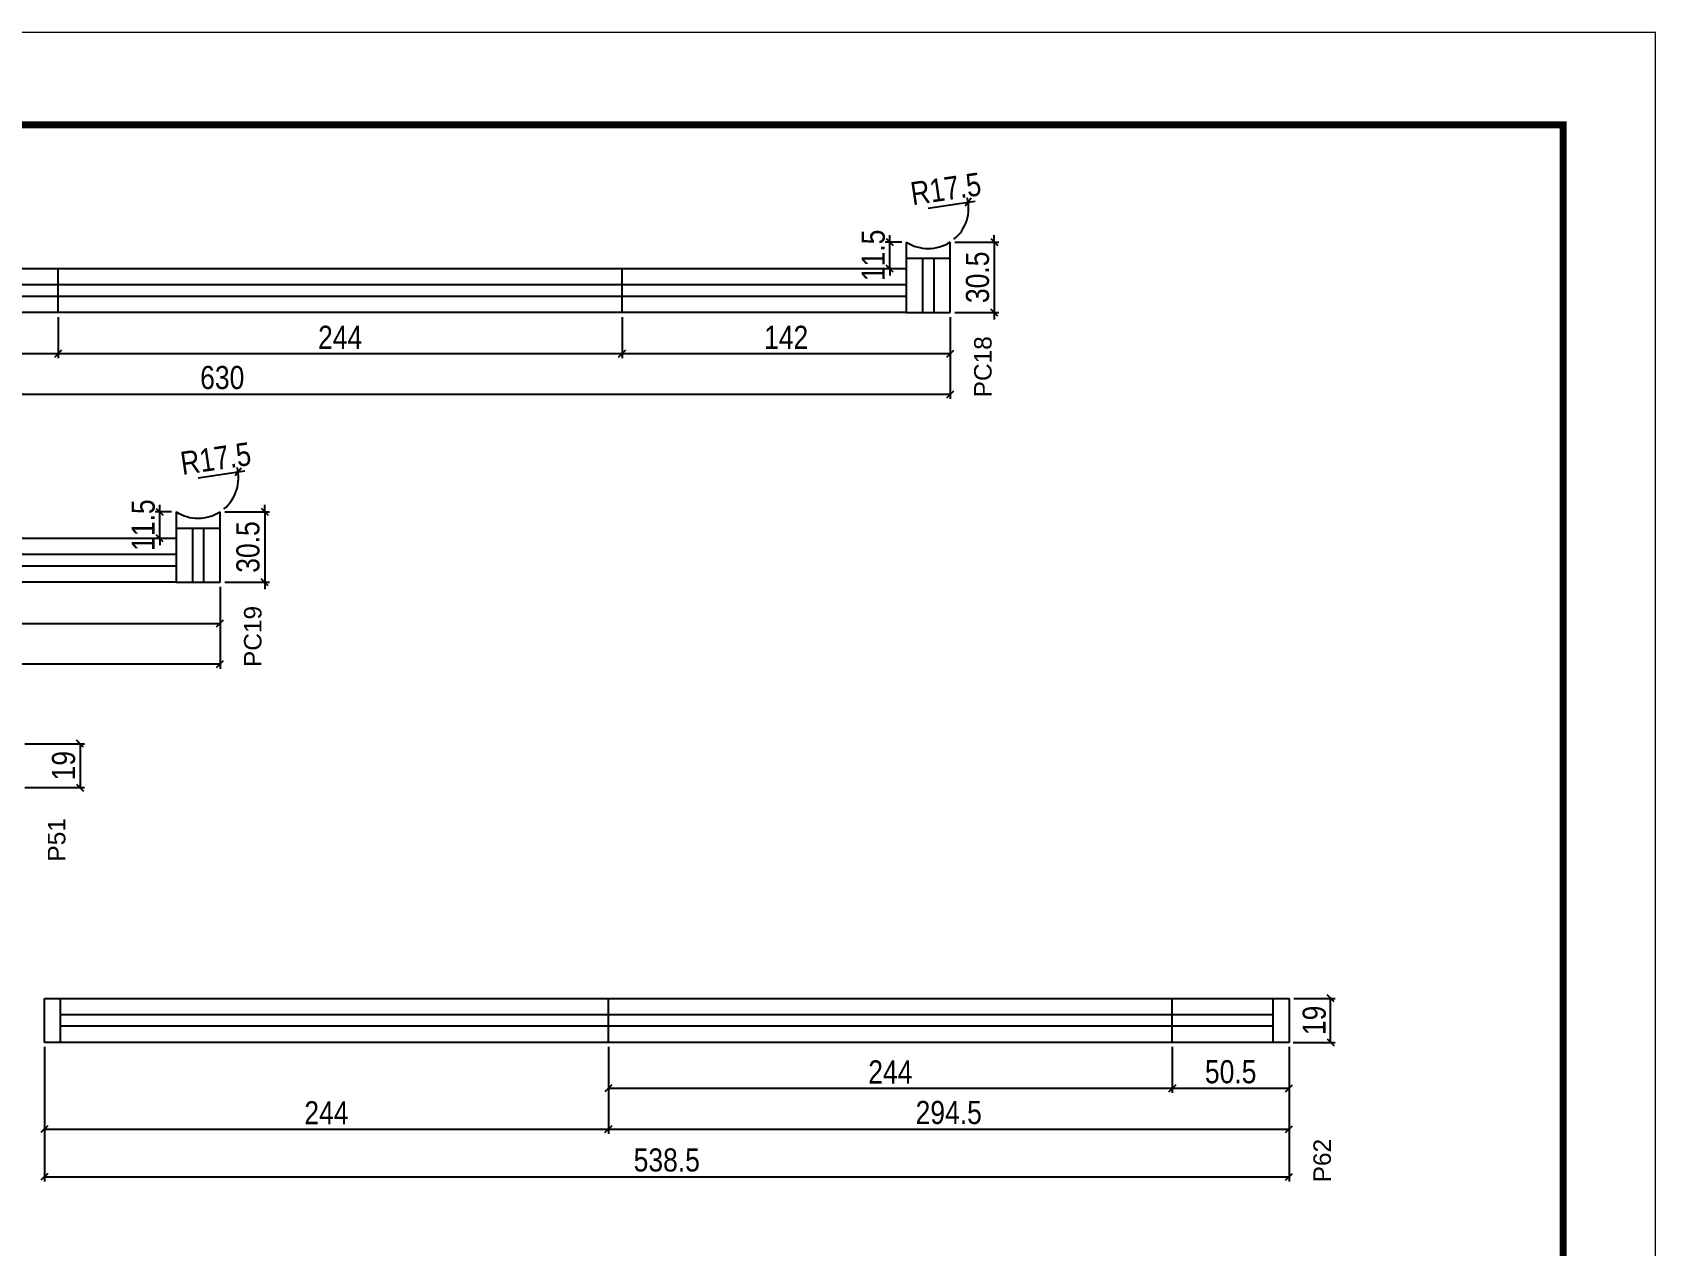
# Model space of a CAD drawing. Extents: x -3394 to 16474, y 3662 to 14397.
# Drawn here: x 8225 to 8927, y 11574 to 12099 of the extents above; entities that cross this region are included whole.
import ezdxf

# ---------------------------------------------------------------- set-up
doc = ezdxf.new("R2010")
doc.units = 0
doc.linetypes.add('DASHED', pattern=[0.75, 0.5, -0.25])
doc.layers.get('0').update_dxf_attribs({"linetype": 'CONTINUOUS'})
doc.layers.get('Defpoints').update_dxf_attribs({"linetype": 'CONTINUOUS'})
for name, color, linetype in [('COTA', 241, 'CONTINUOUS'), ('NOMENCLATURA', 7, 'CONTINUOUS'), ('Painéis', 200, 'CONTINUOUS'), ('SARR_2.2x7', 40, 'CONTINUOUS')]:
    doc.layers.add(name, color=color, linetype=linetype)
doc.layers.add('Folhas', color=255, linetype='CONTINUOUS', lineweight=9)
doc.layers.add('SARRAFO DE PRESSAO', color=251, linetype='DASHED', lineweight=9)
doc.styles.add('ARIAL', font='arial.ttf')
doc.styles.add('COTA TECNICA', font='techl___.ttf', dxfattribs={"height": 10})
doc.dimstyles.new('PAINEL', dxfattribs={"dimtxt": 10, "dimasz": 3, "dimexe": 3, "dimexo": 3, "dimgap": 3, "dimtad": 1, "dimdec": 1, "dimzin": 12, "dimdsep": 46, "dimtxsty": 'COTA TECNICA', "dimblk1": 'OBLIQUE', "dimblk2": 'OBLIQUE', "dimsah": 1, "dimcen": 0.9, "dimclrd": 4, "dimclre": 4, "dimclrt": 240, "dimadec": 1, "dimazin": 3, "dimtfac": 1, "dimtdec": 1, "dimtmove": 0, "dimatfit": 3, "dimfxl": 1, "dimtolj": 1, "dimtzin": 12, "dimarcsym": 0})

# ---------------------------------------------------------------- blocks, each defined once
blk = doc.blocks.new('9999999999')
at = {"layer": 'Folhas'}
blk.add_lwpolyline([(98138.98, 34190.21), (99623.98, 34190.21), (99623.98, 35240.21), (98138.98, 35240.21)], close=True, dxfattribs=at)
at = {"layer": 'Folhas', "color": 30, "const_width": 3}
blk.add_lwpolyline([(98213.98, 34230.21), (99583.98, 34230.21), (99583.98, 35200.21), (98213.98, 35200.21)], close=True, dxfattribs=at)
blk = doc.blocks.new('_Oblique')
at = {"color": 0, "linetype": 'ByBlock', "lineweight": -2}
blk.add_line((-0.5, -0.5), (0.5, 0.5), dxfattribs=at)
blk = doc.blocks.new('*D198')
at = {"layer": 'COTA', "color": 4, "linetype": 'Continuous', "lineweight": -2, "transparency": 16777216}
for p, q in [((7992.05, 11976.16), (7992.05, 11958.39)), ((8236.05, 11976.16), (8236.05, 11958.39)), ((7992.05, 11960.39), (8236.05, 11960.39))]:
    blk.add_line(p, q, dxfattribs=at)
at = {"layer": 'Defpoints', "color": 0, "linetype": 'Continuous', "transparency": 16777216}
for p in [(7992.05, 11978.16), (8236.05, 11978.16), (8236.05, 11960.39)]:
    blk.add_point(p, dxfattribs=at)
at = {"layer": 'COTA', "color": 4, "linetype": 'Continuous', "lineweight": -2, "transparency": 16777216, "xscale": 3, "yscale": 3, "zscale": 3, "rotation": 180}
blk.add_blockref('_Oblique', (7992.05, 11960.39), dxfattribs=at)
at = {"layer": 'COTA', "color": 4, "linetype": 'Continuous', "lineweight": -2, "transparency": 16777216, "xscale": 3, "yscale": 3, "zscale": 3}
blk.add_blockref('_Oblique', (8236.05, 11960.39), dxfattribs=at)
at = {"layer": 'COTA', "color": 240, "linetype": 'Continuous', "transparency": 16777216, "insert": (8114.05, 11967.47), "char_height": 10, "attachment_point": 5, "style": 'COTA TECNICA'}
blk.add_mtext('\\A1;244', dxfattribs=at)
blk = doc.blocks.new('*D199')
at = {"layer": 'COTA', "color": 4, "linetype": 'Continuous', "lineweight": -2, "transparency": 16777216}
for p, q in [((8236.05, 11976.16), (8236.05, 11958.39)), ((8480.05, 11976.16), (8480.05, 11958.39)), ((8236.05, 11960.39), (8480.05, 11960.39))]:
    blk.add_line(p, q, dxfattribs=at)
at = {"layer": 'Defpoints', "color": 0, "linetype": 'Continuous', "transparency": 16777216}
for p in [(8236.05, 11978.16), (8480.05, 11978.16), (8480.05, 11960.39)]:
    blk.add_point(p, dxfattribs=at)
at = {"layer": 'COTA', "color": 4, "linetype": 'Continuous', "lineweight": -2, "transparency": 16777216, "xscale": 3, "yscale": 3, "zscale": 3, "rotation": 180}
blk.add_blockref('_Oblique', (8236.05, 11960.39), dxfattribs=at)
at = {"layer": 'COTA', "color": 4, "linetype": 'Continuous', "lineweight": -2, "transparency": 16777216, "xscale": 3, "yscale": 3, "zscale": 3}
blk.add_blockref('_Oblique', (8480.05, 11960.39), dxfattribs=at)
at = {"layer": 'COTA', "color": 240, "linetype": 'Continuous', "transparency": 16777216, "insert": (8358.05, 11967.47), "char_height": 10, "attachment_point": 5, "style": 'COTA TECNICA'}
blk.add_mtext('\\A1;244', dxfattribs=at)
blk = doc.blocks.new('*D200')
at = {"layer": 'COTA', "color": 4, "linetype": 'Continuous', "lineweight": -2, "transparency": 16777216}
for p, q in [((8480.05, 11976.16), (8480.05, 11958.39)), ((8622.03, 11976.16), (8622.03, 11958.39)), ((8480.05, 11960.39), (8622.03, 11960.39))]:
    blk.add_line(p, q, dxfattribs=at)
at = {"layer": 'Defpoints', "color": 0, "linetype": 'Continuous', "transparency": 16777216}
for p in [(8480.05, 11978.16), (8622.03, 11978.16), (8622.03, 11960.39)]:
    blk.add_point(p, dxfattribs=at)
at = {"layer": 'COTA', "color": 4, "linetype": 'Continuous', "lineweight": -2, "transparency": 16777216, "xscale": 3, "yscale": 3, "zscale": 3, "rotation": 180}
blk.add_blockref('_Oblique', (8480.05, 11960.39), dxfattribs=at)
at = {"layer": 'COTA', "color": 4, "linetype": 'Continuous', "lineweight": -2, "transparency": 16777216, "xscale": 3, "yscale": 3, "zscale": 3}
blk.add_blockref('_Oblique', (8622.03, 11960.39), dxfattribs=at)
at = {"layer": 'COTA', "color": 240, "linetype": 'Continuous', "transparency": 16777216, "insert": (8551.04, 11967.47), "char_height": 10, "attachment_point": 5, "style": 'COTA TECNICA'}
blk.add_mtext('\\A1;142', dxfattribs=at)
blk = doc.blocks.new('*D201')
at = {"layer": 'COTA', "color": 4, "linetype": 'Continuous', "lineweight": -2, "transparency": 16777216}
for p, q in [((7992.05, 11976.16), (7992.05, 11940.78)), ((8622.03, 11976.16), (8622.03, 11940.78)), ((8622.03, 11942.78), (7992.05, 11942.78))]:
    blk.add_line(p, q, dxfattribs=at)
at = {"layer": 'Defpoints', "color": 0, "linetype": 'Continuous', "transparency": 16777216}
for p in [(7992.05, 11978.16), (8622.03, 11978.16), (7992.05, 11942.78)]:
    blk.add_point(p, dxfattribs=at)
at = {"layer": 'COTA', "color": 4, "linetype": 'Continuous', "lineweight": -2, "transparency": 16777216, "xscale": 3, "yscale": 3, "zscale": 3, "rotation": 180}
blk.add_blockref('_Oblique', (7992.05, 11942.78), dxfattribs=at)
at = {"layer": 'COTA', "color": 4, "linetype": 'Continuous', "lineweight": -2, "transparency": 16777216, "xscale": 3, "yscale": 3, "zscale": 3}
blk.add_blockref('_Oblique', (8622.03, 11942.78), dxfattribs=at)
at = {"layer": 'COTA', "color": 240, "linetype": 'Continuous', "transparency": 16777216, "insert": (8307.04, 11950), "char_height": 10, "attachment_point": 5, "style": 'COTA TECNICA'}
blk.add_mtext('\\A1;630', dxfattribs=at)
blk = doc.blocks.new('*D197')
at = {"layer": 'COTA', "color": 4, "linetype": 'Continuous', "lineweight": -2, "transparency": 16777216}
for p, q in [((8595.88, 12008.67), (8595.88, 12011.67)), ((8601.03, 12008.67), (8593.88, 12008.67)), ((8595.88, 11997.16), (8595.88, 12008.67)), ((8601.03, 11997.16), (8593.88, 11997.16)), ((8595.88, 11997.16), (8595.88, 11994.16))]:
    blk.add_line(p, q, dxfattribs=at)
at = {"layer": 'Defpoints', "color": 0, "linetype": 'Continuous', "transparency": 16777216}
for p in [(8595.88, 12008.67), (8603.03, 12008.67), (8603.03, 11997.16)]:
    blk.add_point(p, dxfattribs=at)
at = {"layer": 'COTA', "color": 4, "linetype": 'Continuous', "lineweight": -2, "transparency": 16777216, "xscale": 3, "yscale": 3, "zscale": 3}
for p, rotation in [((8595.88, 12008.67), 270), ((8595.88, 11997.16), 90)]:
    blk.add_blockref('_Oblique', p, dxfattribs=dict(at, rotation=rotation))
at = {"layer": 'COTA', "color": 240, "linetype": 'Continuous', "transparency": 16777216, "insert": (8588.77, 12002.92), "char_height": 10, "attachment_point": 5, "rotation": 90, "style": 'COTA TECNICA'}
blk.add_mtext('\\A1;11.5', dxfattribs=at)
blk = doc.blocks.new('*D204')
at = {"layer": 'COTA', "color": 4, "linetype": 'Continuous', "lineweight": -2, "transparency": 16777216}
for p, q in [((8084.14, 11859.44), (8084.14, 11841.67)), ((8306.12, 11859.44), (8306.12, 11841.67)), ((8084.14, 11843.67), (8306.12, 11843.67))]:
    blk.add_line(p, q, dxfattribs=at)
at = {"layer": 'Defpoints', "color": 0, "linetype": 'Continuous', "transparency": 16777216}
for p in [(8084.14, 11861.44), (8306.12, 11861.44), (8306.12, 11843.67)]:
    blk.add_point(p, dxfattribs=at)
at = {"layer": 'COTA', "color": 4, "linetype": 'Continuous', "lineweight": -2, "transparency": 16777216, "xscale": 3, "yscale": 3, "zscale": 3, "rotation": 180}
blk.add_blockref('_Oblique', (8084.14, 11843.67), dxfattribs=at)
at = {"layer": 'COTA', "color": 4, "linetype": 'Continuous', "lineweight": -2, "transparency": 16777216, "xscale": 3, "yscale": 3, "zscale": 3}
blk.add_blockref('_Oblique', (8306.12, 11843.67), dxfattribs=at)
at = {"layer": 'COTA', "color": 240, "linetype": 'Continuous', "transparency": 16777216, "insert": (8195.13, 11850.67), "char_height": 10, "attachment_point": 5, "style": 'COTA TECNICA'}
blk.add_mtext('\\A1;222', dxfattribs=at)
blk = doc.blocks.new('*D205')
at = {"layer": 'COTA', "color": 4, "linetype": 'Continuous', "lineweight": -2, "transparency": 16777216}
for p, q in [((7596.14, 11859.44), (7596.14, 11824.06)), ((8306.12, 11859.44), (8306.12, 11824.06)), ((8306.12, 11826.06), (7596.14, 11826.06))]:
    blk.add_line(p, q, dxfattribs=at)
at = {"layer": 'Defpoints', "color": 0, "linetype": 'Continuous', "transparency": 16777216}
for p in [(7596.14, 11861.44), (8306.12, 11861.44), (7596.14, 11826.06)]:
    blk.add_point(p, dxfattribs=at)
at = {"layer": 'COTA', "color": 4, "linetype": 'Continuous', "lineweight": -2, "transparency": 16777216, "xscale": 3, "yscale": 3, "zscale": 3, "rotation": 180}
blk.add_blockref('_Oblique', (7596.14, 11826.06), dxfattribs=at)
at = {"layer": 'COTA', "color": 4, "linetype": 'Continuous', "lineweight": -2, "transparency": 16777216, "xscale": 3, "yscale": 3, "zscale": 3}
blk.add_blockref('_Oblique', (8306.12, 11826.06), dxfattribs=at)
at = {"layer": 'COTA', "color": 240, "linetype": 'Continuous', "transparency": 16777216, "insert": (7951.13, 11833.16), "char_height": 10, "attachment_point": 5, "style": 'COTA TECNICA'}
blk.add_mtext('\\A1;710', dxfattribs=at)
blk = doc.blocks.new('*D210')
at = {"layer": 'COTA', "color": 4, "linetype": 'Continuous', "lineweight": -2, "transparency": 16777216}
for p, q in [((8221.64, 11791.58), (8247.51, 11791.58)), ((8245.51, 11791.58), (8245.51, 11772.58)), ((8221.64, 11772.58), (8247.51, 11772.58))]:
    blk.add_line(p, q, dxfattribs=at)
at = {"layer": 'Defpoints', "color": 0, "linetype": 'Continuous', "transparency": 16777216}
for p in [(8219.64, 11791.58), (8219.64, 11772.58), (8245.51, 11772.58)]:
    blk.add_point(p, dxfattribs=at)
at = {"layer": 'COTA', "color": 4, "linetype": 'Continuous', "lineweight": -2, "transparency": 16777216, "xscale": 3, "yscale": 3, "zscale": 3}
for p, rotation in [((8245.51, 11791.58), 90), ((8245.51, 11772.58), 270)]:
    blk.add_blockref('_Oblique', p, dxfattribs=dict(at, rotation=rotation))
at = {"layer": 'COTA', "color": 240, "linetype": 'Continuous', "transparency": 16777216, "insert": (8238.42, 11782.08), "char_height": 10, "attachment_point": 5, "rotation": 90, "style": 'COTA TECNICA'}
blk.add_mtext('\\A1;19', dxfattribs=at)
blk = doc.blocks.new('*D221')
at = {"layer": 'COTA', "color": 4, "linetype": 'Continuous', "lineweight": -2, "transparency": 16777216}
for p, q in [((8230.11, 11660.34), (8230.11, 11622.78)), ((8474.11, 11660.34), (8474.11, 11622.78)), ((8230.11, 11624.78), (8474.11, 11624.78))]:
    blk.add_line(p, q, dxfattribs=at)
at = {"layer": 'Defpoints', "color": 0, "linetype": 'Continuous', "transparency": 16777216}
for p in [(8230.11, 11662.34), (8474.11, 11662.34), (8474.11, 11624.78)]:
    blk.add_point(p, dxfattribs=at)
at = {"layer": 'COTA', "color": 4, "linetype": 'Continuous', "lineweight": -2, "transparency": 16777216, "xscale": 3, "yscale": 3, "zscale": 3, "rotation": 180}
blk.add_blockref('_Oblique', (8230.11, 11624.78), dxfattribs=at)
at = {"layer": 'COTA', "color": 4, "linetype": 'Continuous', "lineweight": -2, "transparency": 16777216, "xscale": 3, "yscale": 3, "zscale": 3}
blk.add_blockref('_Oblique', (8474.11, 11624.78), dxfattribs=at)
at = {"layer": 'COTA', "color": 240, "linetype": 'Continuous', "transparency": 16777216, "insert": (8352.11, 11631.86), "char_height": 10, "attachment_point": 5, "style": 'COTA TECNICA'}
blk.add_mtext('\\A1;244', dxfattribs=at)
blk = doc.blocks.new('*D222')
at = {"layer": 'COTA', "color": 4, "linetype": 'Continuous', "lineweight": -2, "transparency": 16777216}
for p, q in [((8474.11, 11660.34), (8474.11, 11640.45)), ((8718.11, 11660.34), (8718.11, 11640.45)), ((8474.11, 11642.45), (8718.11, 11642.45))]:
    blk.add_line(p, q, dxfattribs=at)
at = {"layer": 'Defpoints', "color": 0, "linetype": 'Continuous', "transparency": 16777216}
for p in [(8474.11, 11662.34), (8718.11, 11662.34), (8718.11, 11642.45)]:
    blk.add_point(p, dxfattribs=at)
at = {"layer": 'COTA', "color": 4, "linetype": 'Continuous', "lineweight": -2, "transparency": 16777216, "xscale": 3, "yscale": 3, "zscale": 3, "rotation": 180}
blk.add_blockref('_Oblique', (8474.11, 11642.45), dxfattribs=at)
at = {"layer": 'COTA', "color": 4, "linetype": 'Continuous', "lineweight": -2, "transparency": 16777216, "xscale": 3, "yscale": 3, "zscale": 3}
blk.add_blockref('_Oblique', (8718.11, 11642.45), dxfattribs=at)
at = {"layer": 'COTA', "color": 240, "linetype": 'Continuous', "transparency": 16777216, "insert": (8596.11, 11649.53), "char_height": 10, "attachment_point": 5, "style": 'COTA TECNICA'}
blk.add_mtext('\\A1;244', dxfattribs=at)
blk = doc.blocks.new('*D223')
at = {"layer": 'COTA', "color": 4, "linetype": 'Continuous', "lineweight": -2, "transparency": 16777216}
for p, q in [((8718.11, 11660.34), (8718.11, 11640.45)), ((8768.65, 11660.34), (8768.65, 11640.45)), ((8718.11, 11642.45), (8768.65, 11642.45))]:
    blk.add_line(p, q, dxfattribs=at)
at = {"layer": 'Defpoints', "color": 0, "linetype": 'Continuous', "transparency": 16777216}
for p in [(8718.11, 11662.34), (8768.65, 11662.34), (8768.65, 11642.45)]:
    blk.add_point(p, dxfattribs=at)
at = {"layer": 'COTA', "color": 4, "linetype": 'Continuous', "lineweight": -2, "transparency": 16777216, "xscale": 3, "yscale": 3, "zscale": 3, "rotation": 180}
blk.add_blockref('_Oblique', (8718.11, 11642.45), dxfattribs=at)
at = {"layer": 'COTA', "color": 4, "linetype": 'Continuous', "lineweight": -2, "transparency": 16777216, "xscale": 3, "yscale": 3, "zscale": 3}
blk.add_blockref('_Oblique', (8768.65, 11642.45), dxfattribs=at)
at = {"layer": 'COTA', "color": 240, "linetype": 'Continuous', "transparency": 16777216, "insert": (8743.38, 11649.56), "char_height": 10, "attachment_point": 5, "style": 'COTA TECNICA'}
blk.add_mtext('\\A1;50.5', dxfattribs=at)
blk = doc.blocks.new('*D224')
at = {"layer": 'COTA', "color": 4, "linetype": 'Continuous', "lineweight": -2, "transparency": 16777216}
for p, q in [((8230.11, 11660.34), (8230.11, 11602.13)), ((8768.65, 11660.34), (8768.65, 11602.13)), ((8230.11, 11604.13), (8768.65, 11604.13))]:
    blk.add_line(p, q, dxfattribs=at)
at = {"layer": 'Defpoints', "color": 0, "linetype": 'Continuous', "transparency": 16777216}
for p in [(8230.11, 11662.34), (8768.65, 11662.34), (8768.65, 11604.13)]:
    blk.add_point(p, dxfattribs=at)
at = {"layer": 'COTA', "color": 4, "linetype": 'Continuous', "lineweight": -2, "transparency": 16777216, "xscale": 3, "yscale": 3, "zscale": 3, "rotation": 180}
blk.add_blockref('_Oblique', (8230.11, 11604.13), dxfattribs=at)
at = {"layer": 'COTA', "color": 4, "linetype": 'Continuous', "lineweight": -2, "transparency": 16777216, "xscale": 3, "yscale": 3, "zscale": 3}
blk.add_blockref('_Oblique', (8768.65, 11604.13), dxfattribs=at)
at = {"layer": 'COTA', "color": 240, "linetype": 'Continuous', "transparency": 16777216, "insert": (8499.38, 11611.37), "char_height": 10, "attachment_point": 5, "style": 'COTA TECNICA'}
blk.add_mtext('\\A1;538.5', dxfattribs=at)
blk = doc.blocks.new('*D225')
at = {"layer": 'COTA', "color": 4, "linetype": 'Continuous', "lineweight": -2, "transparency": 16777216}
for p, q in [((8770.65, 11681.34), (8788.64, 11681.34)), ((8786.64, 11662.34), (8786.64, 11681.34)), ((8770.37, 11662.34), (8788.64, 11662.34))]:
    blk.add_line(p, q, dxfattribs=at)
at = {"layer": 'Defpoints', "color": 0, "linetype": 'Continuous', "transparency": 16777216}
for p in [(8768.65, 11681.34), (8786.64, 11681.34), (8768.37, 11662.34)]:
    blk.add_point(p, dxfattribs=at)
at = {"layer": 'COTA', "color": 4, "linetype": 'Continuous', "lineweight": -2, "transparency": 16777216, "xscale": 3, "yscale": 3, "zscale": 3}
for p, rotation in [((8786.64, 11681.34), 90), ((8786.64, 11662.34), 270)]:
    blk.add_blockref('_Oblique', p, dxfattribs=dict(at, rotation=rotation))
at = {"layer": 'COTA', "color": 240, "linetype": 'Continuous', "transparency": 16777216, "insert": (8779.55, 11671.84), "char_height": 10, "attachment_point": 5, "rotation": 90, "style": 'COTA TECNICA'}
blk.add_mtext('\\A1;19', dxfattribs=at)
blk = doc.blocks.new('*D220')
at = {"layer": 'COTA', "color": 4, "linetype": 'Continuous', "lineweight": -2, "transparency": 16777216}
for p, q in [((8474.11, 11660.34), (8474.11, 11622.78)), ((8768.65, 11660.34), (8768.65, 11622.78)), ((8474.11, 11624.78), (8768.65, 11624.78))]:
    blk.add_line(p, q, dxfattribs=at)
at = {"layer": 'Defpoints', "color": 0, "linetype": 'Continuous', "transparency": 16777216}
for p in [(8474.11, 11662.34), (8768.65, 11662.34), (8768.65, 11624.78)]:
    blk.add_point(p, dxfattribs=at)
at = {"layer": 'COTA', "color": 4, "linetype": 'Continuous', "lineweight": -2, "transparency": 16777216, "xscale": 3, "yscale": 3, "zscale": 3, "rotation": 180}
blk.add_blockref('_Oblique', (8474.11, 11624.78), dxfattribs=at)
at = {"layer": 'COTA', "color": 4, "linetype": 'Continuous', "lineweight": -2, "transparency": 16777216, "xscale": 3, "yscale": 3, "zscale": 3}
blk.add_blockref('_Oblique', (8768.65, 11624.78), dxfattribs=at)
at = {"layer": 'COTA', "color": 240, "linetype": 'Continuous', "transparency": 16777216, "insert": (8621.38, 11631.92), "char_height": 10, "attachment_point": 5, "style": 'COTA TECNICA'}
blk.add_mtext('\\A1;294.5', dxfattribs=at)
blk = doc.blocks.new('*D362')
at = {"layer": 'COTA', "color": 4, "linetype": 'Continuous', "lineweight": -2, "transparency": 16777216}
for p, q in [((8612.49, 12023.39), (8629.81, 12025.92)), ((8629.81, 12025.92), (8632.78, 12026.36))]:
    blk.add_line(p, q, dxfattribs=at)
blk.add_arc((8612.49, 12023.39), 17.5, 309.56159, 14.88456, dxfattribs=at)
at = {"layer": 'Defpoints', "color": 0, "linetype": 'Continuous', "transparency": 16777216}
for p in [(8612.49, 12023.39), (8629.81, 12025.92)]:
    blk.add_point(p, dxfattribs=at)
at = {"layer": 'COTA', "color": 4, "linetype": 'Continuous', "lineweight": -2, "transparency": 16777216, "xscale": 3, "yscale": 3, "zscale": 3, "rotation": 188.3364718785444}
blk.add_blockref('_Oblique', (8629.81, 12025.92), dxfattribs=at)
at = {"layer": 'COTA', "color": 240, "linetype": 'Continuous', "transparency": 16777216, "insert": (8620.12, 12031.69), "char_height": 10, "attachment_point": 5, "rotation": 8.33647, "style": 'COTA TECNICA'}
blk.add_mtext('\\A1;R17.5', dxfattribs=at)
blk = doc.blocks.new('*D364')
at = {"layer": 'COTA', "color": 4, "linetype": 'Continuous', "lineweight": -2, "transparency": 16777216}
for p, q in [((8285.12, 11891.94), (8277.97, 11891.94)), ((8279.97, 11891.94), (8279.97, 11894.94)), ((8279.97, 11880.44), (8279.97, 11891.94)), ((8285.12, 11880.44), (8277.97, 11880.44)), ((8279.97, 11880.44), (8279.97, 11877.44))]:
    blk.add_line(p, q, dxfattribs=at)
at = {"layer": 'Defpoints', "color": 0, "linetype": 'Continuous', "transparency": 16777216}
for p in [(8279.97, 11891.94), (8287.12, 11891.94), (8287.12, 11880.44)]:
    blk.add_point(p, dxfattribs=at)
at = {"layer": 'COTA', "color": 4, "linetype": 'Continuous', "lineweight": -2, "transparency": 16777216, "xscale": 3, "yscale": 3, "zscale": 3}
for p, rotation in [((8279.97, 11891.94), 270), ((8279.97, 11880.44), 90)]:
    blk.add_blockref('_Oblique', p, dxfattribs=dict(at, rotation=rotation))
at = {"layer": 'COTA', "color": 240, "linetype": 'Continuous', "transparency": 16777216, "insert": (8272.86, 11886.19), "char_height": 10, "attachment_point": 5, "rotation": 90, "style": 'COTA TECNICA'}
blk.add_mtext('\\A1;11.5', dxfattribs=at)
blk = doc.blocks.new('*D363')
at = {"layer": 'COTA', "color": 4, "linetype": 'Continuous', "lineweight": -2, "transparency": 16777216}
for p, q in [((8296.58, 11906.66), (8313.9, 11909.2)), ((8313.9, 11909.2), (8316.87, 11909.63))]:
    blk.add_line(p, q, dxfattribs=at)
blk.add_arc((8296.58, 11906.66), 17.5, 309.56159, 14.88456, dxfattribs=at)
at = {"layer": 'Defpoints', "color": 0, "linetype": 'Continuous', "transparency": 16777216}
for p in [(8296.58, 11906.66), (8313.9, 11909.2)]:
    blk.add_point(p, dxfattribs=at)
at = {"layer": 'COTA', "color": 4, "linetype": 'Continuous', "lineweight": -2, "transparency": 16777216, "xscale": 3, "yscale": 3, "zscale": 3, "rotation": 188.3364718785444}
blk.add_blockref('_Oblique', (8313.9, 11909.2), dxfattribs=at)
at = {"layer": 'COTA', "color": 240, "linetype": 'Continuous', "transparency": 16777216, "insert": (8304.21, 11914.97), "char_height": 10, "attachment_point": 5, "rotation": 8.33647, "style": 'COTA TECNICA'}
blk.add_mtext('\\A1;R17.5', dxfattribs=at)
blk = doc.blocks.new('*D365')
at = {"layer": 'COTA', "color": 4, "linetype": 'Continuous', "lineweight": -2, "transparency": 16777216}
for p, q in [((8308.12, 11891.99), (8327.42, 11891.99)), ((8325.42, 11891.99), (8325.42, 11894.99)), ((8325.42, 11891.99), (8325.42, 11861.44)), ((8308.12, 11861.44), (8327.42, 11861.44)), ((8325.42, 11861.44), (8325.42, 11858.44))]:
    blk.add_line(p, q, dxfattribs=at)
at = {"layer": 'Defpoints', "color": 0, "linetype": 'Continuous', "transparency": 16777216}
for p in [(8306.12, 11891.99), (8306.12, 11861.44), (8325.42, 11861.44)]:
    blk.add_point(p, dxfattribs=at)
at = {"layer": 'COTA', "color": 4, "linetype": 'Continuous', "lineweight": -2, "transparency": 16777216, "xscale": 3, "yscale": 3, "zscale": 3}
for p, rotation in [((8325.42, 11891.99), 270), ((8325.42, 11861.44), 90)]:
    blk.add_blockref('_Oblique', p, dxfattribs=dict(at, rotation=rotation))
at = {"layer": 'COTA', "color": 240, "linetype": 'Continuous', "transparency": 16777216, "insert": (8318.2, 11876.71), "char_height": 10, "attachment_point": 5, "rotation": 90, "style": 'COTA TECNICA'}
blk.add_mtext('\\A1;30.5', dxfattribs=at)
blk = doc.blocks.new('*D366')
at = {"layer": 'COTA', "color": 4, "linetype": 'Continuous', "lineweight": -2, "transparency": 16777216}
for p, q in [((8641.09, 12008.71), (8641.09, 12011.71)), ((8624.03, 12008.71), (8643.09, 12008.71)), ((8641.09, 12008.71), (8641.09, 11978.16)), ((8624.03, 11978.16), (8643.09, 11978.16)), ((8641.09, 11978.16), (8641.09, 11975.16))]:
    blk.add_line(p, q, dxfattribs=at)
at = {"layer": 'Defpoints', "color": 0, "linetype": 'Continuous', "transparency": 16777216}
for p in [(8622.03, 12008.71), (8622.03, 11978.16), (8641.09, 11978.16)]:
    blk.add_point(p, dxfattribs=at)
at = {"layer": 'COTA', "color": 4, "linetype": 'Continuous', "lineweight": -2, "transparency": 16777216, "xscale": 3, "yscale": 3, "zscale": 3}
for p, rotation in [((8641.09, 12008.71), 270), ((8641.09, 11978.16), 90)]:
    blk.add_blockref('_Oblique', p, dxfattribs=dict(at, rotation=rotation))
at = {"layer": 'COTA', "color": 240, "linetype": 'Continuous', "transparency": 16777216, "insert": (8633.87, 11993.44), "char_height": 10, "attachment_point": 5, "rotation": 90, "style": 'COTA TECNICA'}
blk.add_mtext('\\A1;30.5', dxfattribs=at)

msp = doc.modelspace()

# ---------------------------------------------------------------- linework, layer by layer
at = {"layer": 'Painéis', "linetype": 'Continuous'}
for p, q in [((8603.03, 12008.67), (8603.03, 11998.16)), ((8622.03, 11998.16), (8622.03, 12008.71)), ((8603.03, 11997.16), (7992.05, 11997.16)), ((8236.05, 11978.16), (8236.05, 11997.16)), ((8480.05, 11978.16), (8480.05, 11997.16)), ((8603.03, 11998.16), (8603.03, 11997.16)), ((8622.03, 11978.16), (8622.03, 11998.16)), ((8603.03, 11978.16), (7992.05, 11978.16)), ((8603.03, 11978.16), (8612.53, 11978.16)), ((8612.53, 11978.16), (8622.03, 11978.16)), ((8287.12, 11891.94), (8287.12, 11881.44)), ((8306.12, 11881.44), (8306.12, 11891.99)), ((8287.12, 11880.44), (7596.14, 11880.44)), ((8287.12, 11881.44), (8287.12, 11880.44)), ((8306.12, 11861.44), (8306.12, 11881.44)), ((8287.12, 11861.44), (7596.14, 11861.44)), ((8287.12, 11861.44), (8296.62, 11861.44)), ((8296.62, 11861.44), (8306.12, 11861.44)), ((8230.11, 11662.34), (8230.11, 11681.34)), ((8230.11, 11681.34), (8768.65, 11681.34)), ((8474.11, 11662.34), (8474.11, 11681.34)), ((8718.11, 11662.34), (8718.11, 11681.34)), ((8768.65, 11681.34), (8768.65, 11662.34)), ((8768.57, 11674.34), (8768.65, 11674.34)), ((8768.65, 11662.34), (8230.11, 11662.34))]:
    msp.add_line(p, q, dxfattribs=at)
for centre in [(8612.49, 12023.39), (8296.58, 11906.66)]:
    msp.add_arc(centre, 17.5, 237.2566, 303.0135, dxfattribs=at)
at = {"layer": 'SARR_2.2x7', "ltscale": 25}
for p, q in [((8603.03, 12001.67), (8622.03, 12001.67)), ((8603.03, 11997.16), (8603.03, 11978.16)), ((8610.03, 12001.67), (8610.03, 11978.16)), ((8615.03, 11978.16), (8615.03, 12001.67)), ((8236.05, 11990.16), (7999.05, 11990.16)), ((8480.05, 11990.16), (8236.05, 11990.16)), ((8603.03, 11990.16), (8480.05, 11990.16)), ((8236.05, 11985.16), (7999.05, 11985.16)), ((8480.05, 11985.16), (8236.05, 11985.16)), ((8603.03, 11985.16), (8480.05, 11985.16)), ((8287.12, 11884.94), (8306.12, 11884.94)), ((8294.12, 11884.94), (8294.12, 11861.44)), ((8299.12, 11861.44), (8299.12, 11884.94)), ((8287.12, 11880.44), (8287.12, 11861.44)), ((8287.12, 11873.44), (8084.14, 11873.44)), ((8287.12, 11868.44), (8084.14, 11868.44)), ((8237.11, 11662.34), (8237.11, 11681.34)), ((8761.65, 11681.34), (8761.65, 11662.34)), ((8237.11, 11674.34), (8474.11, 11674.34)), ((8474.11, 11674.34), (8761.57, 11674.34)), ((8474.11, 11669.34), (8237.11, 11669.34)), ((8761.65, 11669.34), (8474.11, 11669.34))]:
    msp.add_line(p, q, dxfattribs=at)

# ---------------------------------------------------------------- block references
at = {"layer": 'SARRAFO DE PRESSAO', "color": 6, "linetype": 'ByBlock'}
msp.add_blockref('9999999999', (-90696.77, -23140.8), dxfattribs=at)

# ---------------------------------------------------------------- texts
at = {"layer": 'NOMENCLATURA', "linetype": 'Continuous', "style": 'ARIAL'}
for s, p in [('PC18', (8639.93, 11941.49)), ('PC19', (8324.02, 11824.77)), ('P51', (8239.16, 11740.58)), ('P62', (8786.74, 11601.76))]:
    msp.add_text(s, height=7.567, rotation=90, dxfattribs=at).set_placement(p)

# ---------------------------------------------------------------- dimensions: what is measured, and where the dimension line sits
at = {"layer": 'COTA', "linetype": 'Continuous'}
for center, mpoint, picture, middle in [((8612.49, 12023.39), (8629.81, 12025.92), '*D362', (8620.12, 12031.69)), ((8296.58, 11906.66), (8313.9, 11909.2), '*D363', (8304.21, 11914.97))]:
    dim = msp.add_radius_dim(center=center, mpoint=mpoint, dimstyle='PAINEL', override={"dimexe": 2, "dimexo": 2, "dimgap": 2, "dimadec": 8, "dimtix": 1, "dimatfit": 2, "dimldrblk": 'Oblique'}, dxfattribs=at)
    dim.commit()
    dim.dimension.update_dxf_attribs({"geometry": picture, "text_midpoint": middle})
for base, p1, p2, picture, middle in [((8595.88, 12008.67), (8603.03, 11997.16), (8603.03, 12008.67), '*D197', (8588.77, 12002.92)), ((8641.0882, 11978.1636), (8622.0295, 12008.7114), (8622.0295, 11978.1636), '*D366', (8633.8689, 11993.4375)), ((8279.97, 11891.94), (8287.12, 11880.44), (8287.12, 11891.94), '*D364', (8272.86, 11886.19)), ((8325.4211, 11861.4398), (8306.1188, 11891.9876), (8306.1188, 11861.4398), '*D365', (8318.2018, 11876.7137)), ((8245.51, 11772.58), (8219.64, 11791.58), (8219.64, 11772.58), '*D210', (8238.42, 11782.08)), ((8786.64, 11681.34), (8768.37, 11662.34), (8768.65, 11681.34), '*D225', (8779.55, 11671.84))]:
    dim = msp.add_linear_dim(base=base, p1=p1, p2=p2, angle=90, dimstyle='PAINEL', override={"dimexe": 2, "dimexo": 2, "dimgap": 2, "dimadec": 8, "dimtix": 1, "dimatfit": 2, "dimldrblk": 'Oblique'}, dxfattribs=at)
    dim.commit()
    dim.dimension.update_dxf_attribs({"geometry": picture, "text_midpoint": middle})
for base, p1, p2, override, picture, middle in [((8236.05, 11960.39), (7992.05, 11978.16), (8236.05, 11978.16), {"dimexe": 2, "dimexo": 2, "dimgap": 2, "dimadec": 8, "dimtix": 1, "dimatfit": 2, "dimldrblk": 'Oblique'}, '*D198', (8114.05, 11967.47)), ((7992.05, 11942.78), (8622.03, 11978.16), (7992.05, 11978.16), {"dimexe": 2, "dimexo": 2, "dimgap": 2, "dimadec": 8, "dimtix": 1, "dimatfit": 2, "dimldrblk": 'Oblique'}, '*D201', (8307.04, 11950)), ((8480.05, 11960.39), (8236.05, 11978.16), (8480.05, 11978.16), {"dimexe": 2, "dimexo": 2, "dimgap": 2, "dimadec": 8, "dimtix": 1, "dimtmove": 1, "dimatfit": 2, "dimldrblk": 'Oblique'}, '*D199', (8358.05, 11967.47)), ((8622.03, 11960.39), (8480.05, 11978.16), (8622.03, 11978.16), {"dimexe": 2, "dimexo": 2, "dimgap": 2, "dimadec": 8, "dimtix": 1, "dimtmove": 1, "dimatfit": 2, "dimldrblk": 'Oblique'}, '*D200', (8551.04, 11967.47)), ((7596.14, 11826.06), (8306.12, 11861.44), (7596.14, 11861.44), {"dimexe": 2, "dimexo": 2, "dimgap": 2, "dimadec": 8, "dimtix": 1, "dimatfit": 2, "dimldrblk": 'Oblique'}, '*D205', (7951.13, 11833.16)), ((8306.12, 11843.67), (8084.14, 11861.44), (8306.12, 11861.44), {"dimexe": 2, "dimexo": 2, "dimgap": 2, "dimadec": 8, "dimtix": 1, "dimtmove": 1, "dimatfit": 2, "dimldrblk": 'Oblique'}, '*D204', (8195.13, 11850.67)), ((8474.11, 11624.78), (8230.11, 11662.34), (8474.11, 11662.34), {"dimexe": 2, "dimexo": 2, "dimgap": 2, "dimadec": 8, "dimtix": 1, "dimatfit": 2, "dimldrblk": 'Oblique'}, '*D221', (8352.11, 11631.86)), ((8768.65, 11604.13), (8230.11, 11662.34), (8768.65, 11662.34), {"dimexe": 2, "dimexo": 2, "dimgap": 2, "dimadec": 8, "dimtix": 1, "dimatfit": 2, "dimldrblk": 'Oblique'}, '*D224', (8499.38, 11611.37)), ((8718.11, 11642.45), (8474.11, 11662.34), (8718.11, 11662.34), {"dimexe": 2, "dimexo": 2, "dimgap": 2, "dimadec": 8, "dimtix": 1, "dimatfit": 2, "dimldrblk": 'Oblique'}, '*D222', (8596.11, 11649.53)), ((8768.65, 11624.78), (8474.11, 11662.34), (8768.65, 11662.34), {"dimexe": 2, "dimexo": 2, "dimgap": 2, "dimadec": 8, "dimtix": 1, "dimatfit": 2, "dimldrblk": 'Oblique'}, '*D220', (8621.38, 11631.92)), ((8768.65, 11642.45), (8718.11, 11662.34), (8768.65, 11662.34), {"dimexe": 2, "dimexo": 2, "dimgap": 2, "dimadec": 8, "dimtix": 1, "dimatfit": 2, "dimldrblk": 'Oblique'}, '*D223', (8743.38, 11649.56))]:
    dim = msp.add_linear_dim(base=base, p1=p1, p2=p2, dimstyle='PAINEL', override=override, dxfattribs=at)
    dim.commit()
    dim.dimension.update_dxf_attribs({"geometry": picture, "text_midpoint": middle})

doc.saveas('drawing.dxf')
